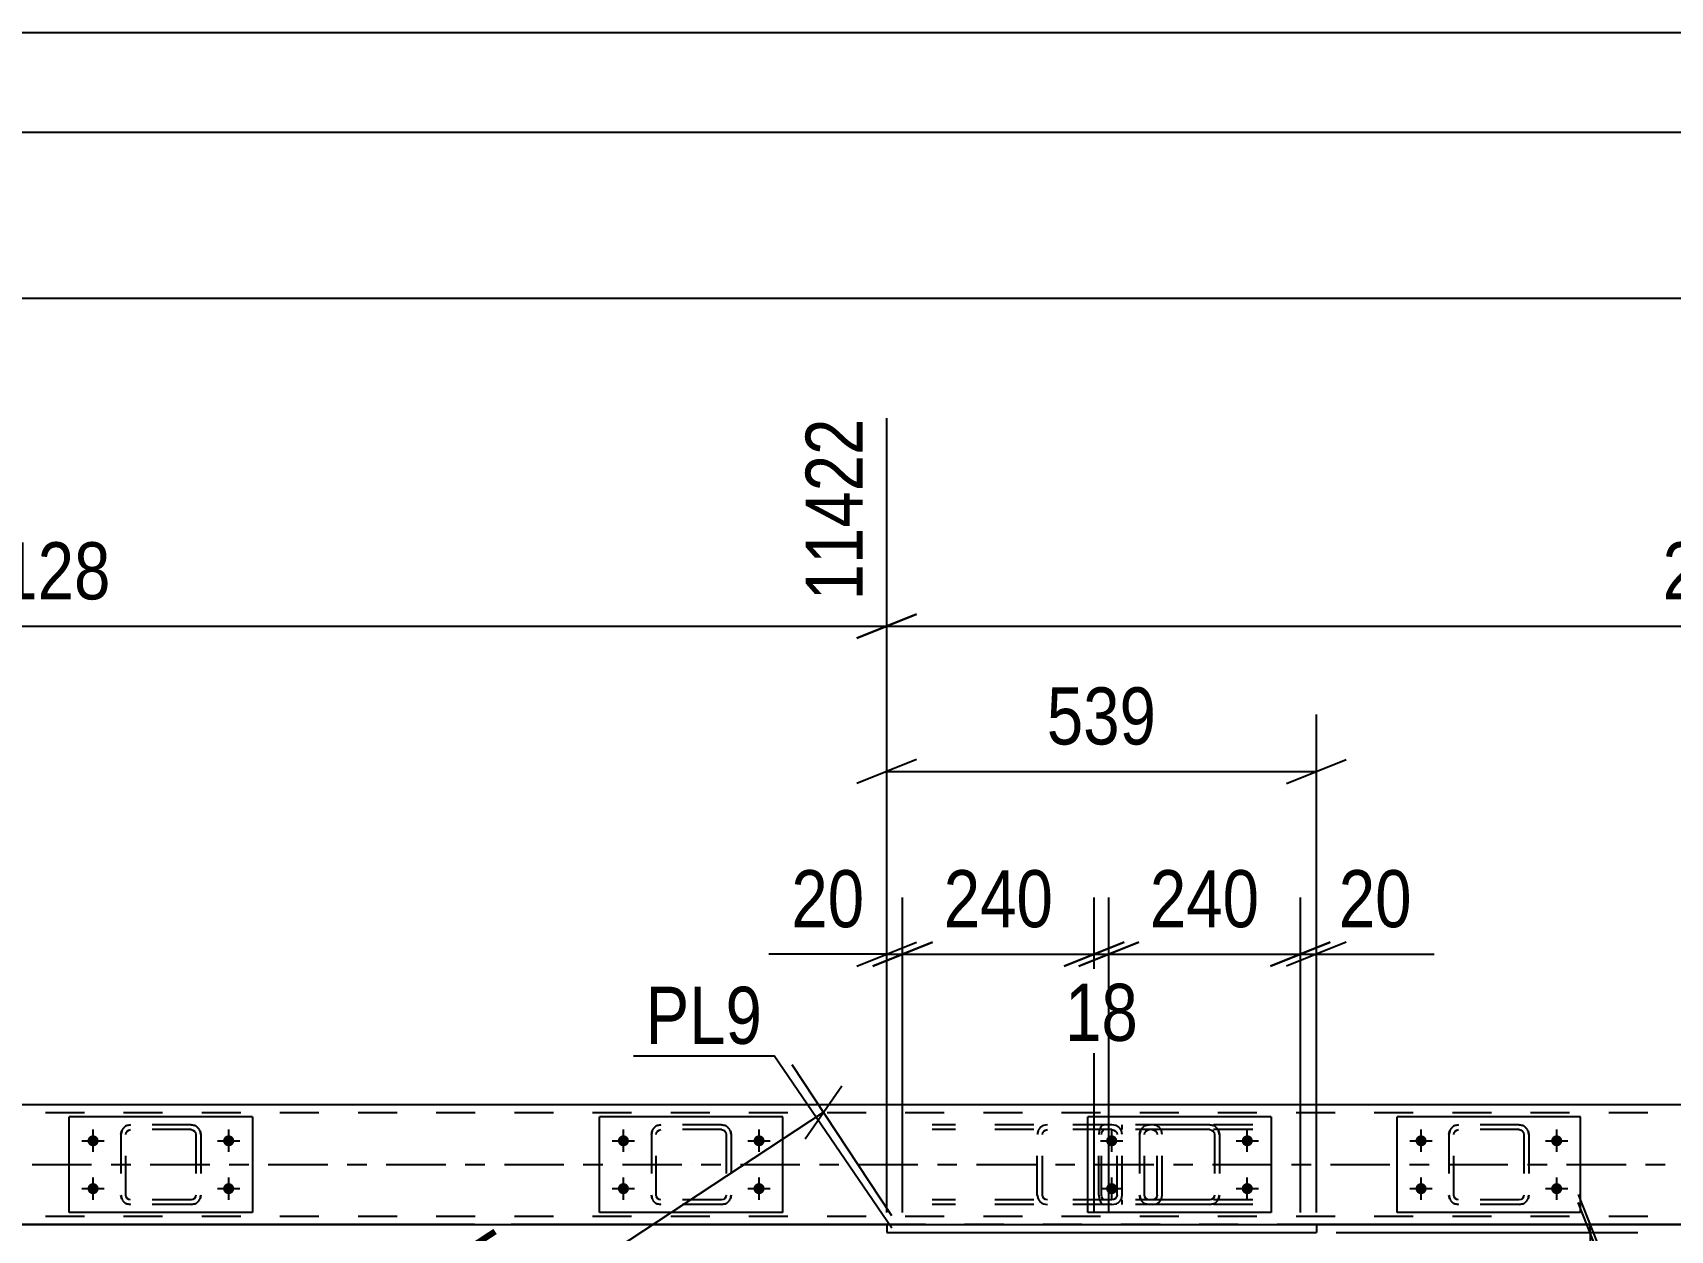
# Model space of a CAD drawing. Header units: millimetres. Extents: x -851 to 338, y -786 to 55.
# Drawn here: x -396.5 to -314.4, y -5.2 to 54.9 of the extents above; entities that cross this region are included whole.
import ezdxf

# ---------------------------------------------------------------- set-up
doc = ezdxf.new("R2010")
doc.units = ezdxf.units.MM
doc.linetypes.add('DXK_LINE_DOT2', pattern=[3.9198, 1.9599, -1.9599])
doc.linetypes.add('DXK_LINE_DOT3', pattern=[5.9187, 2.979, -0.9799, 0.9799, -0.9799])
doc.styles.add('Arial Narrow', font='ARIALN.TTF', dxfattribs={"height": 0.2})

# ---------------------------------------------------------------- blocks, each defined once
blk = doc.blocks.new('Unknown-232933133-1133')
at = {"color": 5, "linetype": 'Continuous'}
for p, q in [((338.082, 54.889), (-850.918, 54.889)), ((333.082, 49.889), (-845.918, 49.889))]:
    blk.add_line(p, q, dxfattribs=at)
blk = doc.blocks.new('Part-232933133-4916 - 4785')
at = {"color": 7, "linetype": 'DXK_LINE_DOT2'}
for p, q in [((-342.379, 0.105), (-351.393, 0.105)), ((-345.614, 0.105), (-345.809, 0.069)), ((-342.183, 0.069), (-342.379, 0.105)), ((-342.379, -0.135), (-351.393, -0.135)), ((-346.086, -0.191), (-346.125, -0.375)), ((-346.125, -3.415), (-346.125, -0.375)), ((-345.869, -0.375), (-345.85, -0.283)), ((-345.869, -3.415), (-345.869, -0.375)), ((-345.85, -0.283), (-345.795, -0.205)), ((-345.795, -0.205), (-345.712, -0.153)), ((-345.712, -0.153), (-345.614, -0.135)), ((-342.379, -0.135), (-342.281, -0.153)), ((-342.281, -0.153), (-342.198, -0.205)), ((-342.198, -0.205), (-342.143, -0.283)), ((-342.143, -0.283), (-342.123, -0.375)), ((-342.123, -3.415), (-342.123, -0.375)), ((-341.868, -0.375), (-341.907, -0.191)), ((-341.868, -3.415), (-341.868, -0.375)), ((-342.379, -3.655), (-351.393, -3.655)), ((-342.379, -3.895), (-351.393, -3.895)), ((-346.125, -3.415), (-346.086, -3.598)), ((-345.85, -3.506), (-345.869, -3.415)), ((-345.795, -3.584), (-345.85, -3.506)), ((-345.809, -3.858), (-345.614, -3.895)), ((-345.712, -3.636), (-345.795, -3.584)), ((-345.614, -3.655), (-345.712, -3.636)), ((-342.281, -3.636), (-342.379, -3.655)), ((-342.379, -3.895), (-342.183, -3.858)), ((-342.198, -3.584), (-342.281, -3.636)), ((-342.143, -3.506), (-342.198, -3.584)), ((-342.123, -3.415), (-342.143, -3.506)), ((-341.907, -3.598), (-341.868, -3.415))]:
    blk.add_line(p, q, dxfattribs=at)
for centre, start, end in [((-345.633, -0.395), 110.75832, 155.68004), ((-342.359, -0.395), 24.31996, 69.24168), ((-345.633, -3.394), 204.31996, 249.24168), ((-342.359, -3.394), 290.75832, 335.68004)]:
    blk.add_arc(centre, 0.496, start, end, dxfattribs=at)
blk = doc.blocks.new('Part-232933133-4910 - 4785')
at = {"color": 7, "linetype": 'DXK_LINE_DOT2'}
for p, q in [((-342.869, 0.069), (-342.956, -0.035)), ((-342.766, 0.105), (-342.869, 0.069)), ((-335.323, 0.105), (-342.766, 0.105)), ((-341.868, -0.135), (-341.868, 0.105)), ((-340.166, 0.069), (-340.358, 0.105)), ((-343.014, -0.191), (-343.035, -0.375)), ((-343.035, -3.415), (-343.035, -0.375)), ((-342.956, -0.035), (-343.014, -0.191)), ((-342.9, -0.375), (-342.89, -0.283)), ((-342.9, -3.415), (-342.9, -0.375)), ((-342.89, -0.283), (-342.861, -0.205)), ((-342.861, -0.205), (-342.817, -0.153)), ((-342.817, -0.153), (-342.766, -0.135)), ((-335.323, -0.135), (-342.766, -0.135)), ((-340.358, -0.135), (-340.262, -0.153)), ((-340.262, -0.153), (-340.18, -0.205)), ((-340.18, -0.205), (-340.126, -0.283)), ((-340.126, -0.283), (-340.107, -0.375)), ((-340.107, -3.415), (-340.107, -0.375)), ((-339.855, -0.375), (-339.893, -0.191)), ((-339.855, -3.415), (-339.855, -0.375)), ((-343.035, -3.415), (-343.014, -3.598)), ((-343.014, -3.598), (-342.956, -3.754)), ((-342.956, -3.754), (-342.869, -3.858)), ((-342.89, -3.506), (-342.9, -3.415)), ((-342.861, -3.584), (-342.89, -3.506)), ((-342.869, -3.858), (-342.766, -3.895)), ((-342.817, -3.636), (-342.861, -3.584)), ((-342.766, -3.655), (-342.817, -3.636)), ((-335.323, -3.655), (-342.766, -3.655)), ((-335.323, -3.895), (-342.766, -3.895)), ((-341.868, -3.895), (-341.868, -3.655)), ((-340.262, -3.636), (-340.358, -3.655)), ((-340.358, -3.895), (-340.166, -3.858)), ((-340.18, -3.584), (-340.262, -3.636)), ((-340.126, -3.506), (-340.18, -3.584)), ((-340.107, -3.415), (-340.126, -3.506)), ((-339.893, -3.598), (-339.855, -3.415))]:
    blk.add_line(p, q, dxfattribs=at)
for centre, start, end in [((-340.343, -0.39), 23.89514, 68.84869), ((-340.343, -3.399), 291.15131, 336.10486)]:
    blk.add_arc(centre, 0.492, start, end, dxfattribs=at)
blk = doc.blocks.new('Part-232933133-4960 - 4785')
at = {"color": 2, "linetype": 'Continuous'}
for p, q in [((-290.513, 1.105), (-438.555, 1.105)), ((-353.677, -4.895), (-417.266, -4.895)), ((-268.543, -4.895), (-332.131, -4.895))]:
    blk.add_line(p, q, dxfattribs=at)
at = {"color": 7, "linetype": 'DXK_LINE_DOT2'}
for p, q in [((-150.879, 0.705), (-810.56, 0.705)), ((-150.879, -4.495), (-810.56, -4.495)), ((-332.131, -4.895), (-353.677, -4.895))]:
    blk.add_line(p, q, dxfattribs=at)
at = {"color": 7, "linetype": 'DXK_LINE_DOT3'}
blk.add_line((-150.879, -1.895), (-810.56, -1.895), dxfattribs=at)
blk = doc.blocks.new('Bolt-232933133-59371 - 4785')
at = {"linetype": 'Continuous'}
for points in [[(-393.474, -0.415, -1), (-393.474, -0.975, -1)], [(-386.674, -0.415, -1), (-386.674, -0.975, -1)], [(-393.474, -2.815, -1), (-393.474, -3.375, -1)], [(-386.674, -2.815, -1), (-386.674, -3.375, -1)]]:
    blk.add_hatch(color=1, dxfattribs=at).paths.add_polyline_path(points)
at = {"color": 1, "linetype": 'Continuous'}
for p, q in [((-394.034, -0.695), (-392.914, -0.695)), ((-393.474, -1.255), (-393.474, -0.135)), ((-387.234, -0.695), (-386.114, -0.695)), ((-386.674, -1.255), (-386.674, -0.135)), ((-394.034, -3.095), (-392.914, -3.095)), ((-393.474, -3.655), (-393.474, -2.535)), ((-387.234, -3.095), (-386.114, -3.095)), ((-386.674, -3.655), (-386.674, -2.535))]:
    blk.add_line(p, q, dxfattribs=at)
blk = doc.blocks.new('Part-232933133-5039 - 4785')
at = {"color": 2, "linetype": 'Continuous'}
for p, q in [((-353.677, -4.895), (-353.677, -5.295)), ((-353.677, -4.895), (-332.131, -4.895)), ((-332.131, -4.895), (-332.131, -5.295)), ((-353.677, -5.295), (-332.131, -5.295))]:
    blk.add_line(p, q, dxfattribs=at)
blk = doc.blocks.new('Part-232933133-59312 - 4785')
at = {"color": 7, "linetype": 'DXK_LINE_DOT2'}
for p, q in [((-340.698, 0.069), (-340.514, 0.105)), ((-340.514, 0.105), (-340.698, 0.069)), ((-337.474, 0.105), (-340.514, 0.105)), ((-337.474, 0.105), (-337.29, 0.069)), ((-337.29, 0.069), (-337.474, 0.105)), ((-340.994, -0.375), (-340.957, -0.191)), ((-340.957, -0.191), (-340.994, -0.375)), ((-340.994, -0.375), (-340.994, -3.415)), ((-340.754, -0.375), (-340.736, -0.283)), ((-340.754, -3.415), (-340.754, -0.375)), ((-340.736, -0.283), (-340.684, -0.205)), ((-340.684, -0.205), (-340.606, -0.153)), ((-340.606, -0.153), (-340.514, -0.135)), ((-337.474, -0.135), (-340.514, -0.135)), ((-337.474, -0.135), (-337.382, -0.153)), ((-337.382, -0.153), (-337.304, -0.205)), ((-337.304, -0.205), (-337.252, -0.283)), ((-337.252, -0.283), (-337.234, -0.375)), ((-337.234, -0.375), (-337.234, -3.415)), ((-337.03, -0.191), (-336.994, -0.375)), ((-336.994, -0.375), (-337.03, -0.191)), ((-336.994, -0.375), (-336.994, -3.415)), ((-340.957, -3.598), (-340.994, -3.415)), ((-340.994, -3.415), (-340.957, -3.598)), ((-340.736, -3.506), (-340.754, -3.415)), ((-340.684, -3.584), (-340.736, -3.506)), ((-340.514, -3.895), (-340.698, -3.858)), ((-340.698, -3.858), (-340.514, -3.895)), ((-340.606, -3.636), (-340.684, -3.584)), ((-340.514, -3.655), (-340.606, -3.636)), ((-337.474, -3.655), (-340.514, -3.655)), ((-337.474, -3.895), (-340.514, -3.895)), ((-337.382, -3.636), (-337.474, -3.655)), ((-337.29, -3.858), (-337.474, -3.895)), ((-337.474, -3.895), (-337.29, -3.858)), ((-337.304, -3.584), (-337.382, -3.636)), ((-337.252, -3.506), (-337.304, -3.584)), ((-337.234, -3.415), (-337.252, -3.506)), ((-336.994, -3.415), (-337.03, -3.598)), ((-337.03, -3.598), (-336.994, -3.415))]:
    blk.add_line(p, q, dxfattribs=at)
at = {"color": 7, "linetype": 'DXK_LINE_DOT3'}
blk.add_line((-338.994, -1.895), (-338.994, -1.895), dxfattribs=at)
at = {"color": 7, "linetype": 'DXK_LINE_DOT2'}
for centre, start, end in [((-340.514, -0.375), 112.5, 157.5), ((-340.514, -0.375), 112.5, 157.5), ((-337.474, -0.375), 22.5, 67.5), ((-337.474, -0.375), 22.5, 67.5), ((-340.514, -3.415), 202.5, 247.5), ((-340.514, -3.415), 202.5, 247.5), ((-337.474, -3.415), 292.5, 337.5), ((-337.474, -3.415), 292.5, 337.5)]:
    blk.add_arc(centre, 0.48, start, end, dxfattribs=at)
blk = doc.blocks.new('Part-232933133-59259 - 4785')
at = {"color": 7, "linetype": 'DXK_LINE_DOT2'}
for p, q in [((-325.183, 0.069), (-324.999, 0.105)), ((-324.999, 0.105), (-325.183, 0.069)), ((-321.959, 0.105), (-324.999, 0.105)), ((-321.959, 0.105), (-321.776, 0.069)), ((-321.776, 0.069), (-321.959, 0.105)), ((-325.479, -0.375), (-325.443, -0.191)), ((-325.443, -0.191), (-325.479, -0.375)), ((-325.479, -0.375), (-325.479, -3.415)), ((-325.239, -0.375), (-325.221, -0.283)), ((-325.239, -3.415), (-325.239, -0.375)), ((-325.221, -0.283), (-325.169, -0.205)), ((-325.169, -0.205), (-325.091, -0.153)), ((-325.091, -0.153), (-324.999, -0.135)), ((-321.959, -0.135), (-324.999, -0.135)), ((-321.959, -0.135), (-321.867, -0.153)), ((-321.867, -0.153), (-321.79, -0.205)), ((-321.79, -0.205), (-321.737, -0.283)), ((-321.737, -0.283), (-321.719, -0.375)), ((-321.719, -0.375), (-321.719, -3.415)), ((-321.516, -0.191), (-321.479, -0.375)), ((-321.479, -0.375), (-321.516, -0.191)), ((-321.479, -0.375), (-321.479, -3.415)), ((-325.443, -3.598), (-325.479, -3.415)), ((-325.479, -3.415), (-325.443, -3.598)), ((-325.221, -3.506), (-325.239, -3.415)), ((-325.169, -3.584), (-325.221, -3.506)), ((-324.999, -3.895), (-325.183, -3.858)), ((-325.183, -3.858), (-324.999, -3.895)), ((-325.091, -3.636), (-325.169, -3.584)), ((-324.999, -3.655), (-325.091, -3.636)), ((-321.959, -3.655), (-324.999, -3.655)), ((-321.959, -3.895), (-324.999, -3.895)), ((-321.867, -3.636), (-321.959, -3.655)), ((-321.776, -3.858), (-321.959, -3.895)), ((-321.959, -3.895), (-321.776, -3.858)), ((-321.79, -3.584), (-321.867, -3.636)), ((-321.737, -3.506), (-321.79, -3.584)), ((-321.719, -3.415), (-321.737, -3.506)), ((-321.479, -3.415), (-321.516, -3.598)), ((-321.516, -3.598), (-321.479, -3.415))]:
    blk.add_line(p, q, dxfattribs=at)
at = {"color": 7, "linetype": 'DXK_LINE_DOT3'}
blk.add_line((-323.479, -1.895), (-323.479, -1.895), dxfattribs=at)
at = {"color": 7, "linetype": 'DXK_LINE_DOT2'}
for centre, start, end in [((-324.999, -0.375), 112.5, 157.5), ((-324.999, -0.375), 112.5, 157.5), ((-321.959, -0.375), 22.5, 67.5), ((-321.959, -0.375), 22.5, 67.5), ((-324.999, -3.415), 202.5, 247.5), ((-324.999, -3.415), 202.5, 247.5), ((-321.959, -3.415), 292.5, 337.5), ((-321.959, -3.415), 292.5, 337.5)]:
    blk.add_arc(centre, 0.48, start, end, dxfattribs=at)
blk = doc.blocks.new('Part-232933133-59260 - 4785')
at = {"color": 2, "linetype": 'Continuous'}
for p, q in [((-318.879, 0.505), (-328.079, 0.505)), ((-328.079, -4.295), (-328.079, 0.505)), ((-318.879, -4.295), (-318.879, 0.505)), ((-318.879, -4.295), (-328.079, -4.295))]:
    blk.add_line(p, q, dxfattribs=at)
blk = doc.blocks.new('Part-232933133-59263 - 4785')
at = {"color": 7, "linetype": 'DXK_LINE_DOT2'}
for p, q in [((-365.183, 0.069), (-364.999, 0.105)), ((-364.999, 0.105), (-365.183, 0.069)), ((-361.959, 0.105), (-364.999, 0.105)), ((-361.959, 0.105), (-361.776, 0.069)), ((-361.776, 0.069), (-361.959, 0.105)), ((-365.479, -0.375), (-365.443, -0.191)), ((-365.443, -0.191), (-365.479, -0.375)), ((-365.479, -0.375), (-365.479, -3.415)), ((-365.239, -0.375), (-365.221, -0.283)), ((-365.239, -3.415), (-365.239, -0.375)), ((-365.221, -0.283), (-365.169, -0.205)), ((-365.169, -0.205), (-365.091, -0.153)), ((-365.091, -0.153), (-364.999, -0.135)), ((-361.959, -0.135), (-364.999, -0.135)), ((-361.959, -0.135), (-361.867, -0.153)), ((-361.867, -0.153), (-361.79, -0.205)), ((-361.79, -0.205), (-361.737, -0.283)), ((-361.737, -0.283), (-361.719, -0.375)), ((-361.719, -0.375), (-361.719, -3.415)), ((-361.516, -0.191), (-361.479, -0.375)), ((-361.479, -0.375), (-361.516, -0.191)), ((-361.479, -0.375), (-361.479, -3.415)), ((-365.443, -3.598), (-365.479, -3.415)), ((-365.479, -3.415), (-365.443, -3.598)), ((-365.221, -3.506), (-365.239, -3.415)), ((-365.169, -3.584), (-365.221, -3.506)), ((-364.999, -3.895), (-365.183, -3.858)), ((-365.183, -3.858), (-364.999, -3.895)), ((-365.091, -3.636), (-365.169, -3.584)), ((-364.999, -3.655), (-365.091, -3.636)), ((-361.959, -3.655), (-364.999, -3.655)), ((-361.959, -3.895), (-364.999, -3.895)), ((-361.867, -3.636), (-361.959, -3.655)), ((-361.776, -3.858), (-361.959, -3.895)), ((-361.959, -3.895), (-361.776, -3.858)), ((-361.79, -3.584), (-361.867, -3.636)), ((-361.737, -3.506), (-361.79, -3.584)), ((-361.719, -3.415), (-361.737, -3.506)), ((-361.479, -3.415), (-361.516, -3.598)), ((-361.516, -3.598), (-361.479, -3.415))]:
    blk.add_line(p, q, dxfattribs=at)
at = {"color": 7, "linetype": 'DXK_LINE_DOT3'}
blk.add_line((-363.479, -1.895), (-363.479, -1.895), dxfattribs=at)
at = {"color": 7, "linetype": 'DXK_LINE_DOT2'}
for centre, start, end in [((-364.999, -0.375), 112.5, 157.5), ((-364.999, -0.375), 112.5, 157.5), ((-361.959, -0.375), 22.5, 67.5), ((-361.959, -0.375), 22.5, 67.5), ((-364.999, -3.415), 202.5, 247.5), ((-364.999, -3.415), 202.5, 247.5), ((-361.959, -3.415), 292.5, 337.5), ((-361.959, -3.415), 292.5, 337.5)]:
    blk.add_arc(centre, 0.48, start, end, dxfattribs=at)
blk = doc.blocks.new('Part-232933133-59264 - 4785')
at = {"color": 2, "linetype": 'Continuous'}
for p, q in [((-358.879, 0.505), (-368.079, 0.505)), ((-368.079, -4.295), (-368.079, 0.505)), ((-358.879, -4.295), (-358.879, 0.505)), ((-358.879, -4.295), (-368.079, -4.295))]:
    blk.add_line(p, q, dxfattribs=at)
blk = doc.blocks.new('Part-232933133-59313 - 4785')
at = {"color": 2, "linetype": 'Continuous'}
for p, q in [((-334.394, 0.505), (-343.594, 0.505)), ((-343.594, -4.295), (-343.594, 0.505)), ((-334.394, 0.505), (-334.394, -4.295)), ((-334.394, -4.295), (-343.594, -4.295))]:
    blk.add_line(p, q, dxfattribs=at)
blk = doc.blocks.new('Part-232933133-59314 - 4785')
at = {"color": 7, "linetype": 'DXK_LINE_DOT2'}
for p, q in [((-391.778, 0.069), (-391.594, 0.105)), ((-391.594, 0.105), (-391.778, 0.069)), ((-388.554, 0.105), (-391.594, 0.105)), ((-388.554, 0.105), (-388.371, 0.069)), ((-388.371, 0.069), (-388.554, 0.105)), ((-392.074, -0.375), (-392.038, -0.191)), ((-392.038, -0.191), (-392.074, -0.375)), ((-392.074, -0.375), (-392.074, -3.415)), ((-391.834, -0.375), (-391.816, -0.283)), ((-391.834, -3.415), (-391.834, -0.375)), ((-391.816, -0.283), (-391.764, -0.205)), ((-391.764, -0.205), (-391.686, -0.153)), ((-391.686, -0.153), (-391.594, -0.135)), ((-388.554, -0.135), (-391.594, -0.135)), ((-388.554, -0.135), (-388.463, -0.153)), ((-388.463, -0.153), (-388.385, -0.205)), ((-388.385, -0.205), (-388.333, -0.283)), ((-388.333, -0.283), (-388.314, -0.375)), ((-388.314, -0.375), (-388.314, -3.415)), ((-388.111, -0.191), (-388.074, -0.375)), ((-388.074, -0.375), (-388.111, -0.191)), ((-388.074, -0.375), (-388.074, -3.415)), ((-392.038, -3.598), (-392.074, -3.415)), ((-392.074, -3.415), (-392.038, -3.598)), ((-391.816, -3.506), (-391.834, -3.415)), ((-391.764, -3.584), (-391.816, -3.506)), ((-391.594, -3.895), (-391.778, -3.858)), ((-391.778, -3.858), (-391.594, -3.895)), ((-391.686, -3.636), (-391.764, -3.584)), ((-391.594, -3.655), (-391.686, -3.636)), ((-388.554, -3.655), (-391.594, -3.655)), ((-388.554, -3.895), (-391.594, -3.895)), ((-388.463, -3.636), (-388.554, -3.655)), ((-388.371, -3.858), (-388.554, -3.895)), ((-388.554, -3.895), (-388.371, -3.858)), ((-388.385, -3.584), (-388.463, -3.636)), ((-388.333, -3.506), (-388.385, -3.584)), ((-388.314, -3.415), (-388.333, -3.506)), ((-388.074, -3.415), (-388.111, -3.598)), ((-388.111, -3.598), (-388.074, -3.415))]:
    blk.add_line(p, q, dxfattribs=at)
at = {"color": 7, "linetype": 'DXK_LINE_DOT3'}
blk.add_line((-390.074, -1.895), (-390.074, -1.895), dxfattribs=at)
at = {"color": 7, "linetype": 'DXK_LINE_DOT2'}
for centre, start, end in [((-391.594, -0.375), 112.5, 157.5), ((-391.594, -0.375), 112.5, 157.5), ((-388.554, -0.375), 22.5, 67.5), ((-388.554, -0.375), 22.5, 67.5), ((-391.594, -3.415), 202.5, 247.5), ((-391.594, -3.415), 202.5, 247.5), ((-388.554, -3.415), 292.5, 337.5), ((-388.554, -3.415), 292.5, 337.5)]:
    blk.add_arc(centre, 0.48, start, end, dxfattribs=at)
blk = doc.blocks.new('Part-232933133-59315 - 4785')
at = {"color": 2, "linetype": 'Continuous'}
for p, q in [((-385.474, 0.505), (-394.674, 0.505)), ((-394.674, -4.295), (-394.674, 0.505)), ((-385.474, 0.505), (-385.474, -4.295)), ((-385.474, -4.295), (-394.674, -4.295))]:
    blk.add_line(p, q, dxfattribs=at)
blk = doc.blocks.new('Bolt-232933133-59346 - 4785')
at = {"linetype": 'Continuous'}
for points in [[(-326.879, -0.415, -1), (-326.879, -0.975, -1)], [(-320.079, -0.415, -1), (-320.079, -0.975, -1)], [(-326.879, -2.815, -1), (-326.879, -3.375, -1)], [(-320.079, -2.815, -1), (-320.079, -3.375, -1)]]:
    blk.add_hatch(color=1, dxfattribs=at).paths.add_polyline_path(points)
at = {"color": 1, "linetype": 'Continuous'}
for p, q in [((-327.439, -0.695), (-326.319, -0.695)), ((-326.879, -1.255), (-326.879, -0.135)), ((-320.639, -0.695), (-319.519, -0.695)), ((-320.079, -1.255), (-320.079, -0.135)), ((-327.439, -3.095), (-326.319, -3.095)), ((-326.879, -3.655), (-326.879, -2.535)), ((-320.639, -3.095), (-319.519, -3.095)), ((-320.079, -3.655), (-320.079, -2.535))]:
    blk.add_line(p, q, dxfattribs=at)
blk = doc.blocks.new('Bolt-232933133-59348 - 4785')
at = {"linetype": 'Continuous'}
for points in [[(-366.879, -0.415, -1), (-366.879, -0.975, -1)], [(-360.079, -0.415, -1), (-360.079, -0.975, -1)], [(-366.879, -2.815, -1), (-366.879, -3.375, -1)], [(-360.079, -2.815, -1), (-360.079, -3.375, -1)]]:
    blk.add_hatch(color=1, dxfattribs=at).paths.add_polyline_path(points)
at = {"color": 1, "linetype": 'Continuous'}
for p, q in [((-367.439, -0.695), (-366.319, -0.695)), ((-366.879, -1.255), (-366.879, -0.135)), ((-360.639, -0.695), (-359.519, -0.695)), ((-360.079, -1.255), (-360.079, -0.135)), ((-367.439, -3.095), (-366.319, -3.095)), ((-366.879, -3.655), (-366.879, -2.535)), ((-360.639, -3.095), (-359.519, -3.095)), ((-360.079, -3.655), (-360.079, -2.535))]:
    blk.add_line(p, q, dxfattribs=at)
blk = doc.blocks.new('Bolt-232933133-59370 - 4785')
at = {"linetype": 'Continuous'}
for points in [[(-342.394, -0.415, -1), (-342.394, -0.975, -1)], [(-335.594, -0.415, -1), (-335.594, -0.975, -1)], [(-342.394, -2.815, -1), (-342.394, -3.375, -1)], [(-335.594, -2.815, -1), (-335.594, -3.375, -1)]]:
    blk.add_hatch(color=1, dxfattribs=at).paths.add_polyline_path(points)
at = {"color": 1, "linetype": 'Continuous'}
for p, q in [((-342.954, -0.695), (-341.834, -0.695)), ((-342.394, -1.255), (-342.394, -0.135)), ((-336.154, -0.695), (-335.034, -0.695)), ((-335.594, -1.255), (-335.594, -0.135)), ((-342.954, -3.095), (-341.834, -3.095)), ((-342.394, -3.655), (-342.394, -2.535)), ((-336.154, -3.095), (-335.034, -3.095)), ((-335.594, -3.655), (-335.594, -2.535))]:
    blk.add_line(p, q, dxfattribs=at)
blk = doc.blocks.new('StraightDimension-232933133-5539 - 4785')
at = {"color": 7, "linetype": 'Continuous'}
for p, q in [((-353.427, -4.459), (-358.41, 3.117)), ((-357.768, -0.589), (-355.921, 2.062)), ((-389.438, -20.704), (-356.844, 0.736)), ((-386.021, -25.899), (-391.004, -18.323)), ((-388.515, -19.378), (-390.362, -22.029))]:
    blk.add_line(p, q, dxfattribs=at)
at = {"color": 0}
blk.add_wipeout([(-370.761, -7.521), (-373.069, -4.012), (-378.654, -7.685), (-376.346, -11.194)], dxfattribs=at)
at = {"color": 3, "style": 'Arial Narrow'}
blk.add_text('975', height=2.8633, rotation=33.33468, dxfattribs=at).set_placement((-376.174, -10.363))
blk = doc.blocks.new('StraightDimension-232933133-6579 - 4785')
at = {"color": 7, "linetype": 'Continuous'}
for p, q in [((-353.677, -4.295), (-353.677, 11.518)), ((-352.877, -4.295), (-352.877, 11.518)), ((-355.177, 8.068), (-352.177, 9.268)), ((-351.377, 9.268), (-354.377, 8.068)), ((-353.677, 8.668), (-359.583, 8.668)), ((-353.677, 8.668), (-359.583, 8.668)), ((-353.677, 8.668), (-352.877, 8.668))]:
    blk.add_line(p, q, dxfattribs=at)
at = {"color": 0}
blk.add_wipeout([(-354.202, 9.418), (-354.202, 13.618), (-359.058, 13.618), (-359.058, 9.418)], dxfattribs=at)
at = {"color": 3, "style": 'Arial Narrow'}
blk.add_text('20', height=2.8633, dxfattribs=at).set_placement((-358.458, 10.018))
blk = doc.blocks.new('StraightDimension-232933133-70582 - 4785')
at = {"color": 7, "linetype": 'Continuous'}
blk.add_line((-811.36, 41.577), (-113.359, 41.577), dxfattribs=at)
blk = doc.blocks.new('StraightDimension-232933133-51837 - 4785')
at = {"color": 7, "linetype": 'Continuous'}
for p, q in [((-353.677, -3.895), (-353.677, 35.556)), ((-355.177, 24.515), (-352.177, 25.715)), ((-438.811, 25.115), (-353.677, 25.115))]:
    blk.add_line(p, q, dxfattribs=at)
at = {"color": 0}
blk.add_wipeout([(-391.988, 25.865), (-391.988, 30.065), (-400.501, 30.065), (-400.501, 25.865)], dxfattribs=at)
at = {"color": 3, "style": 'Arial Narrow'}
blk.add_text('2128', height=2.8633, dxfattribs=at).set_placement((-399.901, 26.465))
at = {"color": 0, "linetype": 'Continuous'}
blk.add_wipeout([(-354.277, 36.156), (-358.477, 36.156), (-358.477, 25.815), (-354.277, 25.815)], dxfattribs=at)
at = {"color": 3, "linetype": 'Continuous', "style": 'Arial Narrow'}
blk.add_text('11422', height=2.8633, rotation=90.00021, dxfattribs=at).set_placement((-354.877, 26.415))
blk = doc.blocks.new('StraightDimension-232933133-6199 - 4785')
at = {"color": 7, "linetype": 'Continuous'}
blk.add_line((-515.102, -4.895), (-137.972, -4.895), dxfattribs=at)
blk = doc.blocks.new('StraightDimension-232933133-6597 - 4785')
at = {"color": 7, "linetype": 'Continuous'}
for p, q in [((-332.931, -4.295), (-332.931, 11.518)), ((-332.131, -4.295), (-332.131, 11.518)), ((-334.431, 8.068), (-331.431, 9.268)), ((-330.631, 9.268), (-333.631, 8.068)), ((-332.931, 8.668), (-332.131, 8.668)), ((-332.131, 8.668), (-326.225, 8.668)), ((-332.131, 8.668), (-326.225, 8.668))]:
    blk.add_line(p, q, dxfattribs=at)
at = {"color": 0}
blk.add_wipeout([(-326.75, 9.418), (-326.75, 13.618), (-331.606, 13.618), (-331.606, 9.418)], dxfattribs=at)
at = {"color": 3, "style": 'Arial Narrow'}
blk.add_text('20', height=2.8633, dxfattribs=at).set_placement((-331.006, 10.018))
blk = doc.blocks.new('StraightDimension-232933133-6560 - 4785')
at = {"color": 7, "linetype": 'Continuous'}
for p, q in [((-319.007, -3.395), (-317.807, -6.395)), ((-317.807, -6.795), (-319.007, -3.795)), ((-331.131, -4.895), (-316.007, -4.895)), ((-318.407, -5.295), (-318.407, -4.895)), ((-331.131, -5.295), (-316.007, -5.295)), ((-318.407, -5.295), (-318.407, -11.201)), ((-318.407, -5.295), (-318.407, -11.201))]:
    blk.add_line(p, q, dxfattribs=at)
at = {"color": 0}
blk.add_wipeout([(-319.157, -5.82), (-323.357, -5.82), (-323.357, -10.676), (-319.157, -10.676)], dxfattribs=at)
at = {"color": 3, "style": 'Arial Narrow'}
blk.add_text('10', height=2.8633, rotation=90.00021, dxfattribs=at).set_placement((-319.757, -10.076))
blk = doc.blocks.new('StraightDimension-232933133-6571 - 4785')
at = {"color": 7, "linetype": 'Continuous'}
for p, q in [((-352.877, -4.295), (-352.877, 11.518)), ((-343.269, -4.295), (-343.269, 11.518)), ((-354.377, 8.068), (-351.377, 9.268)), ((-341.769, 9.268), (-344.769, 8.068)), ((-352.877, 8.668), (-343.269, 8.668))]:
    blk.add_line(p, q, dxfattribs=at)
at = {"color": 0}
blk.add_wipeout([(-344.731, 9.418), (-344.731, 13.618), (-351.415, 13.618), (-351.415, 9.418)], dxfattribs=at)
at = {"color": 3, "style": 'Arial Narrow'}
blk.add_text('240', height=2.8633, dxfattribs=at).set_placement((-350.815, 10.018))
blk = doc.blocks.new('StraightDimension-232933133-6587 - 4785')
at = {"color": 7, "linetype": 'Continuous'}
for p, q in [((-343.269, -4.295), (-343.269, 11.068)), ((-342.539, -4.295), (-342.539, 11.068)), ((-344.769, 8.068), (-341.769, 9.268)), ((-341.039, 9.268), (-344.039, 8.068)), ((-343.269, 8.668), (-342.539, 8.668))]:
    blk.add_line(p, q, dxfattribs=at)
at = {"color": 0}
blk.add_wipeout([(-340.476, 3.718), (-340.476, 7.918), (-345.332, 7.918), (-345.332, 3.718)], dxfattribs=at)
at = {"color": 3, "style": 'Arial Narrow'}
blk.add_text('18', height=2.8633, dxfattribs=at).set_placement((-344.732, 4.318))
blk = doc.blocks.new('StraightDimension-232933133-6605 - 4785')
at = {"color": 7, "linetype": 'Continuous'}
for p, q in [((-342.539, -4.295), (-342.539, 11.518)), ((-332.931, -4.295), (-332.931, 11.518)), ((-344.039, 8.068), (-341.039, 9.268)), ((-331.431, 9.268), (-334.431, 8.068)), ((-342.539, 8.668), (-332.931, 8.668))]:
    blk.add_line(p, q, dxfattribs=at)
at = {"color": 0}
blk.add_wipeout([(-334.393, 9.418), (-334.393, 13.618), (-341.078, 13.618), (-341.078, 9.418)], dxfattribs=at)
at = {"color": 3, "style": 'Arial Narrow'}
blk.add_text('240', height=2.8633, dxfattribs=at).set_placement((-340.478, 10.018))
blk = doc.blocks.new('StraightDimension-232933133-6743 - 4785')
at = {"color": 7, "linetype": 'Continuous'}
for p, q in [((-353.677, -3.895), (-353.677, 20.687)), ((-332.131, -3.895), (-332.131, 20.687)), ((-352.177, 18.437), (-355.177, 17.237)), ((-333.631, 17.237), (-330.631, 18.437)), ((-353.677, 17.837), (-332.131, 17.837))]:
    blk.add_line(p, q, dxfattribs=at)
at = {"color": 0}
blk.add_wipeout([(-339.562, 18.587), (-339.562, 22.787), (-346.246, 22.787), (-346.246, 18.587)], dxfattribs=at)
at = {"color": 3, "style": 'Arial Narrow'}
blk.add_text('539', height=2.8633, dxfattribs=at).set_placement((-345.646, 19.187))
blk = doc.blocks.new('StraightDimension-232933133-51836 - 4785')
at = {"color": 7, "linetype": 'Continuous'}
for p, q in [((-353.677, -3.895), (-353.677, 35.556)), ((-352.177, 25.715), (-355.177, 24.515)), ((-353.677, 25.115), (-268.543, 25.115))]:
    blk.add_line(p, q, dxfattribs=at)
at = {"color": 0}
blk.add_wipeout([(-306.854, 25.865), (-306.854, 30.065), (-315.366, 30.065), (-315.366, 25.865)], dxfattribs=at)
at = {"color": 3, "style": 'Arial Narrow'}
blk.add_text('2128', height=2.8633, dxfattribs=at).set_placement((-314.766, 26.465))
blk = doc.blocks.new('Mark-232933133-5035 - 4785')
at = {"color": 30, "linetype": 'Continuous'}
for p in [(-366.367, 3.569), (-353.418, -5.07)]:
    blk.add_line(p, (-359.319, 3.569), dxfattribs=at)
at = {"color": 0}
blk.add_wipeout([(-359.919, 4.169), (-359.919, 7.169), (-365.767, 7.169), (-365.767, 4.169)], dxfattribs=at)
blk.add_wipeout([(-359.919, 4.169), (-359.919, 7.169), (-365.767, 7.169), (-365.767, 4.169)], dxfattribs=at)
at = {"color": 3, "style": 'Arial Narrow'}
blk.add_text('PL9', height=2.8633, dxfattribs=at).set_placement((-365.767, 4.169))

msp = doc.modelspace()

# ---------------------------------------------------------------- block references
for name in ['Unknown-232933133-1133', 'Part-232933133-4960 - 4785', 'Part-232933133-59315 - 4785', 'Part-232933133-59314 - 4785', 'Part-232933133-59264 - 4785', 'Part-232933133-59263 - 4785', 'Part-232933133-4916 - 4785', 'Part-232933133-59313 - 4785', 'Part-232933133-4910 - 4785', 'Part-232933133-59312 - 4785', 'Part-232933133-59260 - 4785', 'Part-232933133-59259 - 4785', 'Bolt-232933133-59371 - 4785', 'Bolt-232933133-59348 - 4785', 'Bolt-232933133-59370 - 4785', 'Bolt-232933133-59346 - 4785', 'Part-232933133-5039 - 4785']:
    msp.add_blockref(name, (0, 0))

# ---------------------------------------------------------------- next in the draw order: block references
msp.add_blockref('StraightDimension-232933133-5539 - 4785', (0, 0))

# ---------------------------------------------------------------- next in the draw order: block references
msp.add_blockref('StraightDimension-232933133-6579 - 4785', (0, 0))

# ---------------------------------------------------------------- next in the draw order: block references
msp.add_blockref('StraightDimension-232933133-70582 - 4785', (0, 0))

# ---------------------------------------------------------------- next in the draw order: block references
msp.add_blockref('StraightDimension-232933133-51837 - 4785', (0, 0))

# ---------------------------------------------------------------- next in the draw order: block references
msp.add_blockref('StraightDimension-232933133-6199 - 4785', (0, 0))

# ---------------------------------------------------------------- next in the draw order: block references
for name in ['StraightDimension-232933133-6571 - 4785', 'StraightDimension-232933133-6597 - 4785']:
    msp.add_blockref(name, (0, 0))

# ---------------------------------------------------------------- next in the draw order: block references
for name in ['StraightDimension-232933133-6587 - 4785', 'StraightDimension-232933133-6560 - 4785']:
    msp.add_blockref(name, (0, 0))

# ---------------------------------------------------------------- next in the draw order: block references
msp.add_blockref('StraightDimension-232933133-6605 - 4785', (0, 0))

# ---------------------------------------------------------------- next in the draw order: block references
msp.add_blockref('StraightDimension-232933133-6743 - 4785', (0, 0))

# ---------------------------------------------------------------- next in the draw order: block references
msp.add_blockref('StraightDimension-232933133-51836 - 4785', (0, 0))

# ---------------------------------------------------------------- next in the draw order: block references
msp.add_blockref('Mark-232933133-5035 - 4785', (0, 0))

doc.saveas('drawing.dxf')
